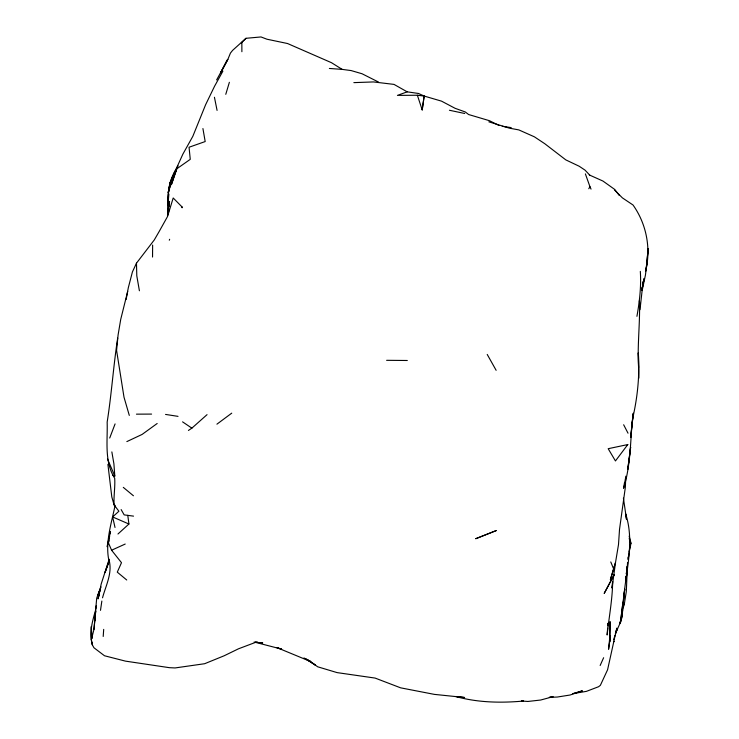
<?xml version="1.0" encoding="UTF-8"?>
<svg xmlns="http://www.w3.org/2000/svg" width="739" height="739" viewBox="0 0 739 739"><rect width="100%" height="100%" fill="white"/><g stroke="black" fill="none" stroke-linecap="round" stroke-linejoin="round"><path stroke-width="1.11" d="M608.206 623.088L608.206 625.388L608.262 623.245M152.539 257.052L152.631 245.071M260.719 642.625L262.705 642.921L255.731 642.302L238.503 648.796L224.185 655.761L204.657 663.714L175.06 667.945L169.407 667.677L125.464 661.128L104.495 655.761L93.927 647.743L92.43 645.036L91.359 639.706L93.973 629.369L96.698 598.184L99.987 589.214M167.577 215.936C167.753 199.65 166.94 182.367 176.741 168.335L173.268 175.485L168.095 192.546L168.778 190.422M625.748 476.212L625.388 486.964L619.522 529.346L618.497 544.615L615.513 562.536L610.386 579.672L615.513 562.536L612.021 588.05L612.557 581.464M622.94 602.211L622.33 615.67L620.233 623.263L624.732 589.251L623.485 600.872C625.48 571.792 635.115 542.26 625.517 513.513M175.494 172.039C168.612 181.776 168.002 193.636 167.892 205.202L168.88 194.024M622.894 602.22L620.677 621.869L615.365 633.628M622.432 609.112L621.942 617.056L622.644 610.091L621.887 613.37M622.58 606.848L622.792 603.44M612.649 581.63C612.455 599.606 608.982 617.176 607.125 635.013L607.634 628.159M103.201 636.473L103.7 629.379M633.351 413.507L633.147 416.316L633.378 413.193M115.016 527.47L112.633 516.94L118.905 511.231L114.092 504.931C113.557 495.961 115.266 487.324 114.702 478.29C104.088 461.413 107.755 440.915 107.155 422.126C111.561 394.238 113.409 366.054 117.667 338.148M607.8 625.878L607.966 623.596M627.54 562.712L626.312 591.569L624.316 604.105L623.143 606.017M627.808 559.331L627.984 557.086M169.176 190.68L169.868 182.856L173.48 175.937M168.538 212.093L168.834 208.878M169.028 206.744L169.517 201.396L167.476 215.483M94.804 620.751L95.71 611.033M93.973 629.369L95.691 611.144M95.913 608.862L96.255 605.684M626.349 573.917L627.272 566.083L626.339 573.954M628.612 556.716L630.145 544.172M638.838 378.165L638.311 352.808C639.798 374.082 637.748 395.439 633.175 416.233L631.531 427.068L633.203 413.831L630.718 437.377L632.067 423.308C630.312 445.1 630.201 467.205 623.577 488.294L624.492 482.622M624.51 484.95L625.36 478.77M168.547 192.325L169.868 182.856M102.527 597.814C105.982 584.9 113.326 571.764 108.448 558.148C105.603 540.588 111.589 522.658 115.108 505.31M407.189 91.839L397.434 95.386L417.369 95.239L424.168 96.061L422.209 109.834L424.168 96.061L418.514 93.474L407.189 91.839L394.007 84.394L373.454 81.937L353.852 82.629M100.495 610.349L101.853 601.047M636.926 316.338C639.568 301.503 641.313 286.464 640.325 271.37M645.516 271.536L647.309 260.608L645.406 275.213L642.145 290.529M645.526 271.49C651.244 248.738 646.597 224.139 633.037 205.017L622.377 197.867L614.469 189.905M126.129 299.507L128.318 287.711L132.42 271.924L136.475 263.167L154.266 239.953L159.07 231.677L167.513 216.555L173.194 197.987L182.016 206.902L182.108 207.798L181.914 206.781M126.729 579.995L117.289 572.152L121.492 562.693L111.589 550.222L108.411 542.823L109.658 536.043M110.074 533.78L110.49 531.517L107.044 546.675M642.496 284.912L643.096 281.679L640.002 309.724L639.429 300.607C640.27 322.841 637.138 345.15 638.598 367.495M641.821 289.928L642.228 287.757M98.666 596.281L100.144 589.223L98.102 598.886L101.197 583.995L109.132 559.368M641.905 289.494L644.196 278.427L641.877 289.549M629.259 551.543L631.023 543.22L629.148 536.071M613.906 641.193L613.712 641.905L616.797 628.113M127.699 291.369L120.716 319.414L118.101 334.915L116.577 350.378L124.013 397.222L129.297 415.41M613.813 641.535L607.587 669.756L600.373 685.321L598.581 686.725L586.406 691.362L572.707 693.662M108.411 542.823L108.966 540.625M95.654 609.897C92.384 621.37 88.874 633.046 92.43 645.036L92.301 642.856M622.663 609.703L624.316 604.003M225.774 94.315L229.376 82.297M613.656 639.586L615.014 635.485M109.15 560.504L105.067 572.457L108.864 562.148M168.797 190.533L173.342 177.85M175.226 172.566L176.362 169.397M101.031 586.942L97.862 595.357L100.328 589.168M109.705 438.033L115.09 423.909M169.296 240.212L169.656 239.288M615.504 633.748L617.518 628.566L615.818 631.457M619.615 623.226L621.628 618.247L620.52 620.169M227.169 59.951L220.582 72.939L227.852 59.416L230.448 53.069L232.609 50.372L245.985 38.299L261.006 36.95L266.908 39.204L287.554 43.527L331.46 62.686L342.175 69.383L351.099 70.565L362.045 73.752L378.516 82.057M600.151 665.497L603.624 657.728M216.619 79.941L227.852 59.416M222.892 71.138L214.569 86.232L205.627 104.689L192.814 136.355L182.875 154.137L174.173 173.332L176.464 169.517M588.78 188.741L589.944 186.662L585.38 173.887M241.274 42.954L245.985 38.299M422.172 109.834L417.369 95.239M117.972 534.001L128.919 524.016L127.782 515.351M188.427 430.44L191.872 428.149L207.049 414.653M216.924 424.168L231.75 413.147M157.176 423.493L142.11 434.421L126.849 441.599M177.342 168.418L190.256 159.338L189.055 147.237L205.183 141.555L202.92 128.54M111.589 550.222L125.214 544.043M573.778 693.339L582.378 690.817L570.074 695.02L557.335 697.034L549.299 697.376L553.114 696.655L540.671 700.027L527.895 701.459L521.411 700.997L523.424 701.052C500.783 703.103 477.579 702.623 455.575 696.48M136.447 414.154L151.587 414.089M386.617 360.318L407.309 360.493M329.372 68.459L342.175 69.383M456.72 696.507L464.582 697.496L434.384 694.383L400.621 687.833L375.126 678.079L337.095 672.61L317.696 666.8L308.486 660.26M133.537 516.136L124.17 514.889L121.141 509.577M502.215 126.295L511.203 127.616M255.703 641.886L257.726 642.2M165.554 414.422L178.016 416.362M449.432 110.259L464.748 113.501M254.124 642.015L281.651 649.138L276.728 647.53L310.574 661.516L305.881 658.772M424.168 96.061L441.516 101.141L455.076 108.3L465.358 111.995L468.591 114.517L489.495 120.716L499.019 125.491M488.839 121.824L509.43 128.17L518.806 129.898L534.38 136.817L544.763 143.708L565.806 159.883L579.182 166.238L585.02 170.127L589.787 175.161M112.771 475.325L114.804 476.036L113.908 463.833L111.857 451.908M112.633 516.94L128.919 524.016M589.306 174.949L602.941 181.046L614.728 189.452L619.282 195.475M303.969 657.941L315.174 664.961L308.616 660.324M182.561 421.849L191.872 428.149M631.023 543.22L630.081 542.481L629.203 538.204M123.293 487.37L133.436 495.777M487.223 354.434L496.137 370.313M623.651 424.759L628.021 433.202M589.944 186.662L591.043 189.11M107.543 459.095L114.804 476.036M610.765 561.936L613.73 569.159M114.092 504.931L111.801 496.904L107.903 464.378M214.439 97.271L217.081 110.416M623.42 498.123L626.515 519.36L625.628 514.399M139.403 290.778L136.798 275.832L136.475 263.167M92.033 638.514L91.303 626.552L91.359 639.706M241.847 42.363L241.884 51.712M609.767 637.434L608.585 649.267L610.488 635.522L609.703 641.951L610.091 621.647L609.767 637.434M626.681 573.067L626.543 576.235L626.681 573.067M648.121 248.923L646.69 264.35L648.121 248.923M625.804 578.443L625.554 580.623L626.081 576.152L625.804 578.443M630.626 447.215L627.78 469.228L630.626 447.215M176.233 170.349L171.42 184.528L177.859 165.748L176.233 170.349M614.164 574.73L604.253 593.306L614.164 574.73M627.79 444.564L615.448 460.951L608.179 448.702L627.79 444.564M496.202 530.593L475.824 538.676L496.202 530.593"/></g></svg>
